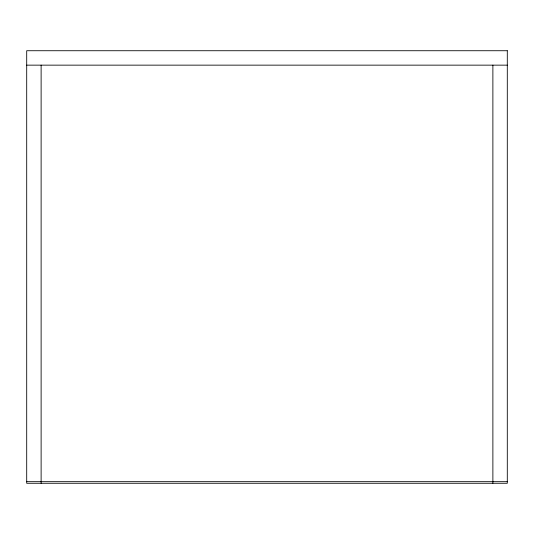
<?xml version="1.0" encoding="UTF-8"?>
<svg xmlns="http://www.w3.org/2000/svg" width="534" height="534" viewBox="0 0 534 534"><rect width="100%" height="100%" fill="white"/><g stroke="black" fill="none" stroke-linecap="round" stroke-linejoin="round"><path stroke-width="0.8" d="M26.7 65.148L507.3 65.148M26.7 481.668L507.3 481.668M492.882 65.148L492.882 483.27M41.118 65.148L41.118 483.27M507.3 50.73L26.7 50.73L26.7 483.27L507.3 483.27L507.3 50.73"/></g></svg>
